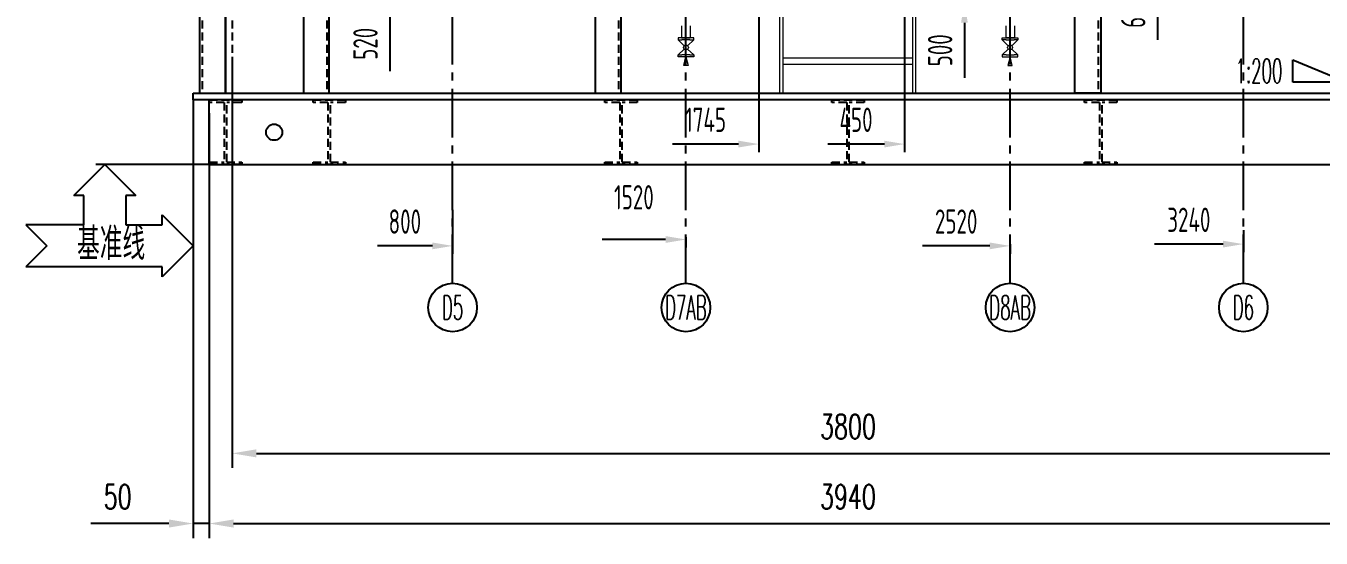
# Model space of a CAD drawing. Header units: millimetres. Extents: x 115735 to 194929, y 30422 to 45272.
# Drawn here: x 123086 to 127081, y 38229 to 39809 of the extents above; entities that cross this region are included whole.
import ezdxf
from ezdxf.enums import TextEntityAlignment as Align

# ---------------------------------------------------------------- set-up
doc = ezdxf.new("R2010")
doc.units = ezdxf.units.MM
doc.linetypes.add('CENTER2', pattern=[1.125, 0.75, -0.125, 0.125, -0.125])
doc.linetypes.add('DASHED2', pattern=[0.375, 0.25, -0.125])
for name, color, linetype in [('2细线层', 4, 'Continuous'), ('DATA', 4, 'Continuous'), ('DIM', 3, 'Continuous')]:
    doc.layers.add(name, color=color, linetype=linetype)
doc.layers.add('ST_MA_EQUI', color=7, linetype='Continuous', lineweight=15)
doc.styles.add('HZFS', font='txt.shx', dxfattribs={"width": 0.67, "bigfont": 'HZFS.shx'})
doc.styles.add('JEREH', font='isocp.shx', dxfattribs={"width": 0.7, "bigfont": 'hzfs.shx'})
doc.styles.add('残雪', font='romans.shx', dxfattribs={"width": 0.5, "bigfont": 'hztxt.shx'})
doc.dimstyles.new('DIMSTD1-35', dxfattribs={"dimscale": 30, "dimtxt": 2.5, "dimasz": 2.5, "dimexe": 1.5, "dimexo": 0.5, "dimgap": 1.5, "dimtad": 1, "dimdec": 0, "dimrnd": 0.1, "dimdsep": 46, "dimtxsty": 'HZFS', "dimcen": 0, "dimclrd": 4, "dimclre": 4, "dimclrt": 4, "dimadec": 0, "dimazin": 0, "dimtfac": 0.5, "dimtdec": 4, "dimtmove": 0, "dimatfit": 3, "dimfxl": 1, "dimtolj": 1, "dimarcsym": 0})
doc.dimstyles.new('JEREH-单箭头', dxfattribs={"dimscale": 25, "dimtxt": 3, "dimasz": 2.5, "dimexe": 1, "dimexo": 0, "dimgap": 1.5, "dimtad": 1, "dimjust": 2, "dimdec": 0, "dimzin": 0, "dimdsep": 46, "dimtxsty": 'JEREH', "dimcen": 2.5, "dimse1": 1, "dimsd1": 1, "dimclrd": 130, "dimclre": 130, "dimclrt": 3, "dimadec": 0, "dimazin": 0, "dimtfac": 0.714286, "dimtdec": 0, "dimtmove": 0, "dimatfit": 3, "dimfxl": 1, "dimtzin": 0, "dimlwd": -1, "dimlwe": -1, "dimarcsym": 0})

# ---------------------------------------------------------------- blocks, each defined once
blk = doc.blocks.new('1200')
at = {"layer": '2细线层', "color": 2}
for p, q in [((32007.8, -4187.8), (32007.8, -4118.1)), ((32007.8, -4118.1), (32174.3, -4187.8)), ((32174.3, -4187.8), (32007.8, -4187.8))]:
    blk.add_line(p, q, dxfattribs=at)
at = {"layer": 'DIM', "ltscale": 80, "style": '残雪', "width": 0.5}
blk.add_text('1:200', height=75, dxfattribs=at).set_placement((31902.9, -4153), align=Align.MIDDLE_CENTER)
blk = doc.blocks.new('A$C2E5A73F2')
at = {"layer": 'DATA', "ltscale": 10}
for p, q in [((-367.8, 155.1), (-272.2, 250.7)), ((-272.2, 250.7), (-176.6, 155.1)), ((-337.2, 155.1), (-367.8, 155.1)), ((-337.2, 65), (-337.2, 155.1)), ((-207.3, 155.1), (-207.3, 65)), ((-176.6, 155.1), (-207.3, 155.1)), ((-95.6, 95.6), (0, 0)), ((-95.6, 65), (-95.6, 95.6)), ((-516, 65), (-451, 0)), ((-337.2, 65), (-516, 65)), ((-207.3, 65), (-95.6, 65)), ((-451, 0), (-516, -65)), ((0, 0), (-95.6, -95.6)), ((-95.6, -65), (-516, -65)), ((-95.6, -95.6), (-95.6, -65))]:
    blk.add_line(p, q, dxfattribs=at)
at = {"layer": 'DIM', "ltscale": 10, "style": 'JEREH', "width": 0.7}
blk.add_text('基准线', height=100, dxfattribs=at).set_placement((-358.2, -43.3))
blk = doc.blocks.new('*D19')
at = {"color": 4, "lineweight": -2, "transparency": 16777216}
for p, q in [((123651.2, 39420.4), (123651.2, 38228.5)), ((127591.2, 39420.4), (127591.2, 38228.5)), ((123726.2, 38273.5), (127516.2, 38273.5))]:
    blk.add_line(p, q, dxfattribs=at)
at = {"color": 4, "transparency": 16777216}
for points in [[(123726.2, 38286), (123726.2, 38261), (123651.2, 38273.5)], [(127516.2, 38286), (127516.2, 38261), (127591.2, 38273.5)]]:
    blk.add_solid(points, dxfattribs=at)
at = {"layer": 'Defpoints', "color": 0, "transparency": 16777216}
for p in [(123651.2, 39435.4), (127591.2, 39435.4), (127591.2, 38273.5)]:
    blk.add_point(p, dxfattribs=at)
at = {"color": 4, "transparency": 16777216, "insert": (125621.2, 38356), "char_height": 75, "attachment_point": 5, "style": 'HZFS'}
blk.add_mtext('\\A1;3940', dxfattribs=at)
blk = doc.blocks.new('*D20')
at = {"color": 4, "lineweight": -2, "transparency": 16777216}
for p, q in [((123601.5, 39575.8), (123601.5, 38228.5)), ((123651.2, 39539.7), (123651.2, 38228.5)), ((123526.5, 38273.5), (123286.1, 38273.5)), ((123651.2, 38273.5), (123601.5, 38273.5)), ((123726.2, 38273.5), (123801.2, 38273.5))]:
    blk.add_line(p, q, dxfattribs=at)
at = {"color": 4, "transparency": 16777216}
for points in [[(123526.5, 38286), (123526.5, 38261), (123601.5, 38273.5)], [(123726.2, 38286), (123726.2, 38261), (123651.2, 38273.5)]]:
    blk.add_solid(points, dxfattribs=at)
at = {"layer": 'Defpoints', "color": 0, "transparency": 16777216}
for p in [(123601.5, 39590.8), (123651.2, 39554.7), (123651.2, 38273.5)]:
    blk.add_point(p, dxfattribs=at)
at = {"color": 4, "transparency": 16777216, "insert": (123368.8, 38356), "char_height": 75, "attachment_point": 5, "style": 'HZFS'}
blk.add_mtext('\\A1;50', dxfattribs=at)
blk = doc.blocks.new('*D23')
at = {"color": 4, "lineweight": -2, "transparency": 16777216}
for p, q in [((123721.5, 39705.3), (123721.5, 38445)), ((127521.5, 39705.3), (127521.5, 38445)), ((123796.5, 38490), (127446.5, 38490))]:
    blk.add_line(p, q, dxfattribs=at)
at = {"color": 4, "transparency": 16777216}
for points in [[(123796.5, 38502.5), (123796.5, 38477.5), (123721.5, 38490)], [(127446.5, 38502.5), (127446.5, 38477.5), (127521.5, 38490)]]:
    blk.add_solid(points, dxfattribs=at)
at = {"layer": 'Defpoints', "color": 0, "transparency": 16777216}
for p in [(123721.5, 39720.3), (127521.5, 39720.3), (127521.5, 38490)]:
    blk.add_point(p, dxfattribs=at)
at = {"color": 4, "transparency": 16777216, "insert": (125621.5, 38572.5), "char_height": 75, "attachment_point": 5, "style": 'HZFS'}
blk.add_mtext('\\A1;3800', dxfattribs=at)
blk = doc.blocks.new('*D36')
at = {"color": 130, "transparency": 16777216}
for p, q in [((124401.8, 39241.8), (124401.8, 39105.1)), ((124339.3, 39130.1), (124169.8, 39130.1))]:
    blk.add_line(p, q, dxfattribs=at)
blk.add_solid([(124339.3, 39140.5), (124339.3, 39119.7), (124401.8, 39130.1)], dxfattribs=at)
at = {"layer": 'Defpoints', "color": 0, "transparency": 16777216}
for p in [(123601.5, 39241.8), (124401.8, 39241.8), (124401.8, 39130.1)]:
    blk.add_point(p, dxfattribs=at)
at = {"color": 3, "transparency": 16777216, "insert": (124254.5, 39205.1), "char_height": 75, "attachment_point": 5, "style": 'JEREH'}
blk.add_mtext('800', dxfattribs=at)
blk = doc.blocks.new('*D37')
at = {"color": 130, "transparency": 16777216}
for p, q in [((125121.5, 39157), (125121.5, 39124.8)), ((125059, 39149.8), (124863.2, 39149.8))]:
    blk.add_line(p, q, dxfattribs=at)
blk.add_solid([(125059, 39160.2), (125059, 39139.4), (125121.5, 39149.8)], dxfattribs=at)
at = {"layer": 'Defpoints', "color": 0, "transparency": 16777216}
for p in [(123601.5, 39469.6), (125121.5, 39157), (125121.5, 39149.8)]:
    blk.add_point(p, dxfattribs=at)
at = {"color": 3, "transparency": 16777216, "insert": (124961.1, 39280.1), "char_height": 75, "attachment_point": 5, "style": 'JEREH'}
blk.add_mtext('1520', dxfattribs=at)
blk = doc.blocks.new('*D38')
at = {"color": 130, "transparency": 16777216}
for p, q in [((126059, 39130.1), (125851.3, 39130.1)), ((126121.5, 39135.6), (126121.5, 39105.1))]:
    blk.add_line(p, q, dxfattribs=at)
blk.add_solid([(126059, 39140.5), (126059, 39119.7), (126121.5, 39130.1)], dxfattribs=at)
at = {"layer": 'Defpoints', "color": 0, "transparency": 16777216}
for p in [(123601.5, 39469.6), (126121.5, 39135.6), (126121.5, 39130.1)]:
    blk.add_point(p, dxfattribs=at)
at = {"color": 3, "transparency": 16777216, "insert": (125955.2, 39205.1), "char_height": 75, "attachment_point": 5, "style": 'JEREH'}
blk.add_mtext('2520', dxfattribs=at)
blk = doc.blocks.new('*D39')
at = {"color": 130, "transparency": 16777216}
for p, q in [((126841.1, 39178.4), (126841.1, 39110.6)), ((126778.6, 39135.6), (126567.1, 39135.6))]:
    blk.add_line(p, q, dxfattribs=at)
blk.add_solid([(126778.6, 39146), (126778.6, 39125.2), (126841.1, 39135.6)], dxfattribs=at)
at = {"layer": 'Defpoints', "color": 0, "transparency": 16777216}
for p in [(123601.5, 39469.6), (126841.1, 39178.4), (126841.1, 39135.6)]:
    blk.add_point(p, dxfattribs=at)
at = {"color": 3, "transparency": 16777216, "insert": (126672.9, 39210.6), "char_height": 75, "attachment_point": 5, "style": 'JEREH'}
blk.add_mtext('3240', dxfattribs=at)
blk = doc.blocks.new('*D40')
at = {"color": 130, "transparency": 16777216}
for p, q in [((124639.2, 39900.8), (124182.9, 39900.8)), ((124207.9, 39838.3), (124207.9, 39668.8))]:
    blk.add_line(p, q, dxfattribs=at)
blk.add_solid([(124197.5, 39838.3), (124218.3, 39838.3), (124207.9, 39900.8)], dxfattribs=at)
at = {"layer": 'Defpoints', "color": 0, "transparency": 16777216}
for p in [(124207.9, 39900.8), (124639.2, 39900.8), (123476.3, 39380.8)]:
    blk.add_point(p, dxfattribs=at)
at = {"color": 3, "transparency": 16777216, "insert": (124132.9, 39753.6), "char_height": 75, "attachment_point": 5, "rotation": 90, "style": 'JEREH'}
blk.add_mtext('520', dxfattribs=at)
blk = doc.blocks.new('*D41')
at = {"color": 130, "transparency": 16777216}
for p, q in [((126248.9, 40000.8), (126601.4, 40000.8)), ((126576.4, 39938.3), (126576.4, 39765.6))]:
    blk.add_line(p, q, dxfattribs=at)
blk.add_solid([(126566, 39938.3), (126586.8, 39938.3), (126576.4, 40000.8)], dxfattribs=at)
at = {"layer": 'Defpoints', "color": 0, "transparency": 16777216}
for p in [(126248.9, 40000.8), (126576.4, 40000.8), (126227.6, 39380.8)]:
    blk.add_point(p, dxfattribs=at)
at = {"color": 3, "transparency": 16777216, "insert": (126501.4, 39852), "char_height": 75, "attachment_point": 5, "rotation": 90, "style": 'JEREH'}
blk.add_mtext('620', dxfattribs=at)
blk = doc.blocks.new('*D43')
at = {"color": 130, "transparency": 16777216}
for p, q in [((125346.2, 39955.8), (125346.2, 39419.2)), ((125283.7, 39444.2), (125080.5, 39444.2))]:
    blk.add_line(p, q, dxfattribs=at)
blk.add_solid([(125283.7, 39454.6), (125283.7, 39433.8), (125346.2, 39444.2)], dxfattribs=at)
at = {"layer": 'Defpoints', "color": 0, "transparency": 16777216}
for p in [(125346.2, 39955.8), (123601.5, 39469.6), (125346.2, 39444.2)]:
    blk.add_point(p, dxfattribs=at)
at = {"color": 3, "transparency": 16777216, "insert": (125182.1, 39519.2), "char_height": 75, "attachment_point": 5, "style": 'JEREH'}
blk.add_mtext('1745', dxfattribs=at)
blk = doc.blocks.new('*D44')
at = {"color": 130, "transparency": 16777216}
for p, q in [((125796.2, 39931.6), (125796.2, 39419.2)), ((125733.7, 39444.2), (125558.9, 39444.2))]:
    blk.add_line(p, q, dxfattribs=at)
blk.add_solid([(125733.7, 39454.6), (125733.7, 39433.8), (125796.2, 39444.2)], dxfattribs=at)
at = {"layer": 'Defpoints', "color": 0, "transparency": 16777216}
for p in [(125346.2, 39931.6), (125796.2, 39931.6), (125796.2, 39444.2)]:
    blk.add_point(p, dxfattribs=at)
at = {"color": 3, "transparency": 16777216, "insert": (125646.3, 39519.2), "char_height": 75, "attachment_point": 5, "style": 'JEREH'}
blk.add_mtext('450', dxfattribs=at)
blk = doc.blocks.new('*D45')
at = {"color": 130, "transparency": 16777216}
for p, q in [((125863.7, 39880.8), (126005.7, 39880.8)), ((125980.7, 39818.3), (125980.7, 39648.8))]:
    blk.add_line(p, q, dxfattribs=at)
blk.add_solid([(125970.2, 39818.3), (125991.1, 39818.3), (125980.7, 39880.8)], dxfattribs=at)
at = {"layer": 'Defpoints', "color": 0, "transparency": 16777216}
for p in [(125863.7, 39880.8), (125980.7, 39880.8), (125909.1, 39380.8)]:
    blk.add_point(p, dxfattribs=at)
at = {"color": 3, "transparency": 16777216, "insert": (125905.7, 39733.6), "char_height": 75, "attachment_point": 5, "rotation": 90, "style": 'JEREH'}
blk.add_mtext('500', dxfattribs=at)

msp = doc.modelspace()

# ---------------------------------------------------------------- linework, layer by layer
at = {"color": 1, "linetype": 'CENTER2', "ltscale": 200}
for p, q in [((125121.5, 39015), (125121.5, 44160)), ((126121.5, 39015), (126121.5, 44160)), ((124401.8, 39015), (124401.8, 41007.3)), ((126841.1, 39015), (126841.1, 41007.3))]:
    msp.add_line(p, q, dxfattribs=at)
at = {"color": 6, "linetype": 'DASHED2', "ltscale": 100}
for p, q in [((123629.5, 42600.8), (123629.5, 39600.8)), ((124013.5, 42600.8), (124013.5, 39600.8)), ((124913.5, 42600.8), (124913.5, 39600.8)), ((126393.5, 42600.8), (126393.5, 39600.8)), ((123697.2, 39572.8), (123697.2, 39388.8)), ((123705.2, 39388.8), (123705.2, 39572.8)), ((124017.2, 39572.8), (124017.2, 39388.8)), ((124025.2, 39388.8), (124025.2, 39572.8)), ((124917.2, 39572.8), (124917.2, 39388.8)), ((124925.2, 39388.8), (124925.2, 39572.8)), ((125617.5, 39572.8), (125617.5, 39388.8)), ((125625.5, 39388.8), (125625.5, 39572.8)), ((126397.2, 39572.8), (126397.2, 39388.8)), ((126405.2, 39388.8), (126405.2, 39572.8))]:
    msp.add_line(p, q, dxfattribs=at)
at = {"color": 4}
for p, q in [((123601.5, 39580.8), (123601.5, 39080.8)), ((123651.2, 39380.8), (123651.2, 39580.8)), ((123651.2, 39380.8), (123301.5, 39380.8)), ((123651.2, 39380.8), (127591.2, 39380.8))]:
    msp.add_line(p, q, dxfattribs=at)
for points in [[(123701.5, 39600.8), (123701.5, 42600.8), (123621.5, 42600.8), (123621.5, 39600.8)], [(123701.5, 39600.8), (127541.5, 39600.8), (127541.5, 42600.8), (123701.5, 42600.8)], [(124021.5, 39600.8), (124021.5, 42600.8), (123941.5, 42600.8), (123941.5, 39600.8)], [(124921.5, 39600.8), (124921.5, 42600.8), (124841.5, 42600.8), (124841.5, 39600.8)], [(126321.5, 39600.8), (126321.5, 42600.8), (126401.5, 42600.8), (126401.5, 39600.8)], [(123601.5, 39600.8), (127641.5, 39600.8), (127641.5, 39580.8), (123601.5, 39580.8)]]:
    msp.add_lwpolyline(points, close=True, dxfattribs=at)
at = {"color": 6, "linetype": 'DASHED2', "ltscale": 100}
msp.add_lwpolyline([(123721.5, 39600.8), (127521.5, 39600.8), (127521.5, 42600.8), (123721.5, 42600.8)], close=True, dxfattribs=at)
for points in [[(123697.2, 39572.8), (123651.2, 39572.8), (123651.2, 39580.8), (123751.2, 39580.8), (123751.2, 39572.8), (123705.2, 39572.8)], [(124017.2, 39572.8), (123971.2, 39572.8), (123971.2, 39580.8), (124071.2, 39580.8), (124071.2, 39572.8), (124025.2, 39572.8)], [(124917.2, 39572.8), (124871.2, 39572.8), (124871.2, 39580.8), (124971.2, 39580.8), (124971.2, 39572.8), (124925.2, 39572.8)], [(125617.5, 39572.8), (125571.5, 39572.8), (125571.5, 39580.8), (125671.5, 39580.8), (125671.5, 39572.8), (125625.5, 39572.8)], [(126397.2, 39572.8), (126351.2, 39572.8), (126351.2, 39580.8), (126451.2, 39580.8), (126451.2, 39572.8), (126405.2, 39572.8)], [(123705.2, 39388.8), (123751.2, 39388.8), (123751.2, 39380.8), (123651.2, 39380.8), (123651.2, 39388.8), (123697.2, 39388.8)], [(124025.2, 39388.8), (124071.2, 39388.8), (124071.2, 39380.8), (123971.2, 39380.8), (123971.2, 39388.8), (124017.2, 39388.8)], [(124925.2, 39388.8), (124971.2, 39388.8), (124971.2, 39380.8), (124871.2, 39380.8), (124871.2, 39388.8), (124917.2, 39388.8)], [(125625.5, 39388.8), (125671.5, 39388.8), (125671.5, 39380.8), (125571.5, 39380.8), (125571.5, 39388.8), (125617.5, 39388.8)], [(126405.2, 39388.8), (126451.2, 39388.8), (126451.2, 39380.8), (126351.2, 39380.8), (126351.2, 39388.8), (126397.2, 39388.8)]]:
    msp.add_lwpolyline(points, dxfattribs=at)
at = {"lineweight": -3, "ltscale": 10}
msp.add_circle((123851.2, 39480.8), 25, dxfattribs=at)
at = {"color": 4}
for centre in [(124401.8, 38940), (125121.5, 38940), (126121.5, 38940), (126841.1, 38940)]:
    msp.add_circle(centre, 75, dxfattribs=at)
at = {"layer": 'ST_MA_EQUI'}
for p, q in [((125411.2, 39600.8), (125411.2, 41650.8)), ((125421.2, 39600.8), (125421.2, 41650.8)), ((125821.2, 39600.8), (125821.2, 41650.8)), ((125831.2, 39600.8), (125831.2, 41650.8)), ((125108, 39808.8), (125108, 39771.8)), ((125135, 39808.8), (125135, 39771.8)), ((126108, 39808.8), (126108, 39771.8)), ((126135, 39808.8), (126135, 39771.8)), ((125145.7, 39771.8), (125097.3, 39771.8)), ((125097.3, 39771.8), (125097.3, 39765.5)), ((125116.1, 39747.6), (125097.3, 39765.5)), ((125097.3, 39765.5), (125109.1, 39765.5)), ((125108, 39771.8), (125135, 39771.8)), ((125108, 39771.8), (125135, 39771.8)), ((125133.8, 39765.5), (125109.1, 39765.5)), ((125126.9, 39747.6), (125145.7, 39765.5)), ((125133.8, 39765.5), (125145.7, 39765.5)), ((125145.7, 39765.5), (125145.7, 39771.8)), ((126097.3, 39765.5), (126097.3, 39771.8)), ((126097.3, 39771.8), (126145.7, 39771.8)), ((126116.1, 39747.6), (126097.3, 39765.5)), ((126109.1, 39765.5), (126097.3, 39765.5)), ((126135, 39771.8), (126108, 39771.8)), ((126135, 39771.8), (126108, 39771.8)), ((126109.1, 39765.5), (126133.8, 39765.5)), ((126126.9, 39747.6), (126145.7, 39765.5)), ((126145.7, 39765.5), (126133.8, 39765.5)), ((126145.7, 39771.8), (126145.7, 39765.5)), ((125097.3, 39719.4), (125116.1, 39737.3)), ((125097.3, 39719.4), (125109.1, 39719.4)), ((125097.3, 39713.1), (125097.3, 39719.4)), ((125133.8, 39719.4), (125109.1, 39719.4)), ((125145.7, 39719.4), (125126.9, 39737.3)), ((125133.8, 39719.4), (125145.7, 39719.4)), ((125145.7, 39719.4), (125145.7, 39713.1)), ((126097.3, 39719.4), (126116.1, 39737.3)), ((126097.3, 39719.4), (126097.3, 39713.1)), ((126109.1, 39719.4), (126097.3, 39719.4)), ((126109.1, 39719.4), (126133.8, 39719.4)), ((126145.7, 39719.4), (126126.9, 39737.3)), ((126145.7, 39719.4), (126133.8, 39719.4)), ((126145.7, 39713.1), (126145.7, 39719.4)), ((125145.7, 39713.1), (125097.3, 39713.1)), ((125114.8, 39686.9), (125121.5, 39713.1)), ((125128.1, 39686.9), (125114.8, 39686.9)), ((125128.1, 39686.9), (125114.8, 39686.9)), ((125121.5, 39713.1), (125128.1, 39686.9)), ((125421.2, 39710.8), (125821.2, 39710.8)), ((125421.2, 39690.8), (125821.2, 39690.8)), ((126097.3, 39713.1), (126145.7, 39713.1)), ((126121.5, 39713.1), (126114.8, 39686.9)), ((126114.8, 39686.9), (126128.1, 39686.9)), ((126114.8, 39686.9), (126128.1, 39686.9)), ((126128.1, 39686.9), (126121.5, 39713.1))]:
    msp.add_line(p, q, dxfattribs=at)
for centre in [(125121.5, 39742.5), (126121.5, 39742.5)]:
    msp.add_circle(centre, 7.48, dxfattribs=at)

# ---------------------------------------------------------------- block references
at = {"color": 4, "ltscale": 10}
msp.add_blockref('1200', (94986.3, 43822.7), dxfattribs=at)
at = {"color": 4}
msp.add_blockref('A$C2E5A73F2', (123601.5, 39130.1), dxfattribs=at)

# ---------------------------------------------------------------- texts
at = {"layer": 'DIM', "ltscale": 80, "style": '残雪', "width": 0.5}
for s, p in [('D5', (124401.8, 38940)), ('D7AB', (125121.5, 38940)), ('D8AB', (126121.5, 38940)), ('D6', (126841.1, 38940))]:
    msp.add_text(s, height=75, dxfattribs=at).set_placement(p, align=Align.MIDDLE_CENTER)

# ---------------------------------------------------------------- dimensions: what is measured, and where the dimension line sits
at = {"color": 4}
for base, p1, p2, picture, middle in [((126576.4, 40000.8), (126227.6, 39380.8), (126248.9, 40000.8), '*D41', (126501.4, 39852)), ((124207.9, 39900.8), (123476.3, 39380.8), (124639.2, 39900.8), '*D40', (124132.9, 39753.6)), ((125980.7, 39880.8), (125909.1, 39380.8), (125863.7, 39880.8), '*D45', (125905.7, 39733.6))]:
    dim = msp.add_linear_dim(base=base, p1=p1, p2=p2, angle=90, dimstyle='JEREH-单箭头', dxfattribs=at)
    dim.commit()
    dim.dimension.update_dxf_attribs({"geometry": picture, "text_midpoint": middle})
for base, p1, p2, dimstyle, picture, middle in [((125346.2, 39444.2), (123601.5, 39469.6), (125346.2, 39955.8), 'JEREH-单箭头', '*D43', (125182.1, 39519.2)), ((125796.2, 39444.2), (125346.2, 39931.6), (125796.2, 39931.6), 'JEREH-单箭头', '*D44', (125646.3, 39519.2)), ((127521.5, 38490), (123721.5, 39720.3), (127521.5, 39720.3), 'DIMSTD1-35', '*D23', (125621.5, 38572.5)), ((125121.5, 39149.8), (123601.5, 39469.6), (125121.5, 39157), 'JEREH-单箭头', '*D37', (124961.1, 39280.1)), ((126121.5, 39130.1), (123601.5, 39469.6), (126121.5, 39135.6), 'JEREH-单箭头', '*D38', (125955.2, 39205.1)), ((126841.1, 39135.6), (123601.5, 39469.6), (126841.1, 39178.4), 'JEREH-单箭头', '*D39', (126672.9, 39210.6)), ((127591.2, 38273.5), (123651.2, 39435.4), (127591.2, 39435.4), 'DIMSTD1-35', '*D19', (125621.2, 38356)), ((124401.8, 39130.1), (123601.5, 39241.8), (124401.8, 39241.8), 'JEREH-单箭头', '*D36', (124254.5, 39205.1))]:
    dim = msp.add_linear_dim(base=base, p1=p1, p2=p2, dimstyle=dimstyle, dxfattribs=at)
    dim.commit()
    dim.dimension.update_dxf_attribs({"geometry": picture, "text_midpoint": middle})
dim = msp.add_linear_dim(base=(123651.2, 38273.5), p1=(123601.5, 39590.8), p2=(123651.2, 39554.7), dimstyle='DIMSTD1-35', dxfattribs=at)
dim.commit()
dim.dimension.update_dxf_attribs({"geometry": '*D20', "text_midpoint": (123368.8, 38273.5), "dimtype": 160})

doc.saveas('drawing.dxf')
